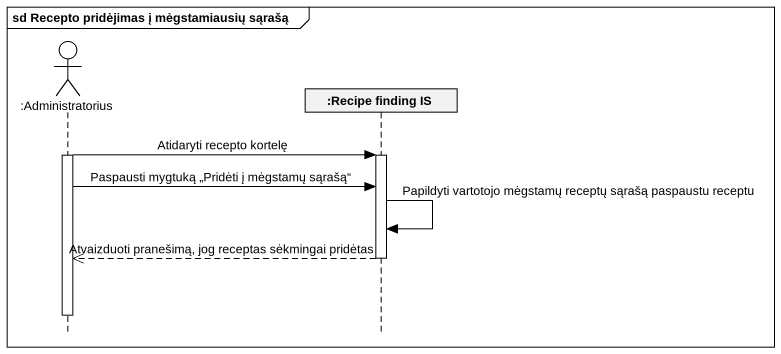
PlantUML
@startuml
mainframe sd Recepto pridėjimas į mėgstamiausių sąrašą
hide footbox
actor ":Administratorius" as Administratorius
participant ":Recipe finding IS" as Recipe_finding_IS

activate Administratorius
Administratorius -> Recipe_finding_IS : Atidaryti recepto kortelę
activate Recipe_finding_IS
Administratorius -> Recipe_finding_IS : Paspausti mygtuką „Pridėti į mėgstamų sąrašą“
Recipe_finding_IS -> Recipe_finding_IS : Papildyti vartotojo mėgstamų receptų sąrašą paspaustu receptu
Recipe_finding_IS -->> Administratorius : Atvaizduoti pranešimą, jog receptas sėkmingai pridėtas
deactivate Recipe_finding_IS
deactivate Administratorius
@enduml
